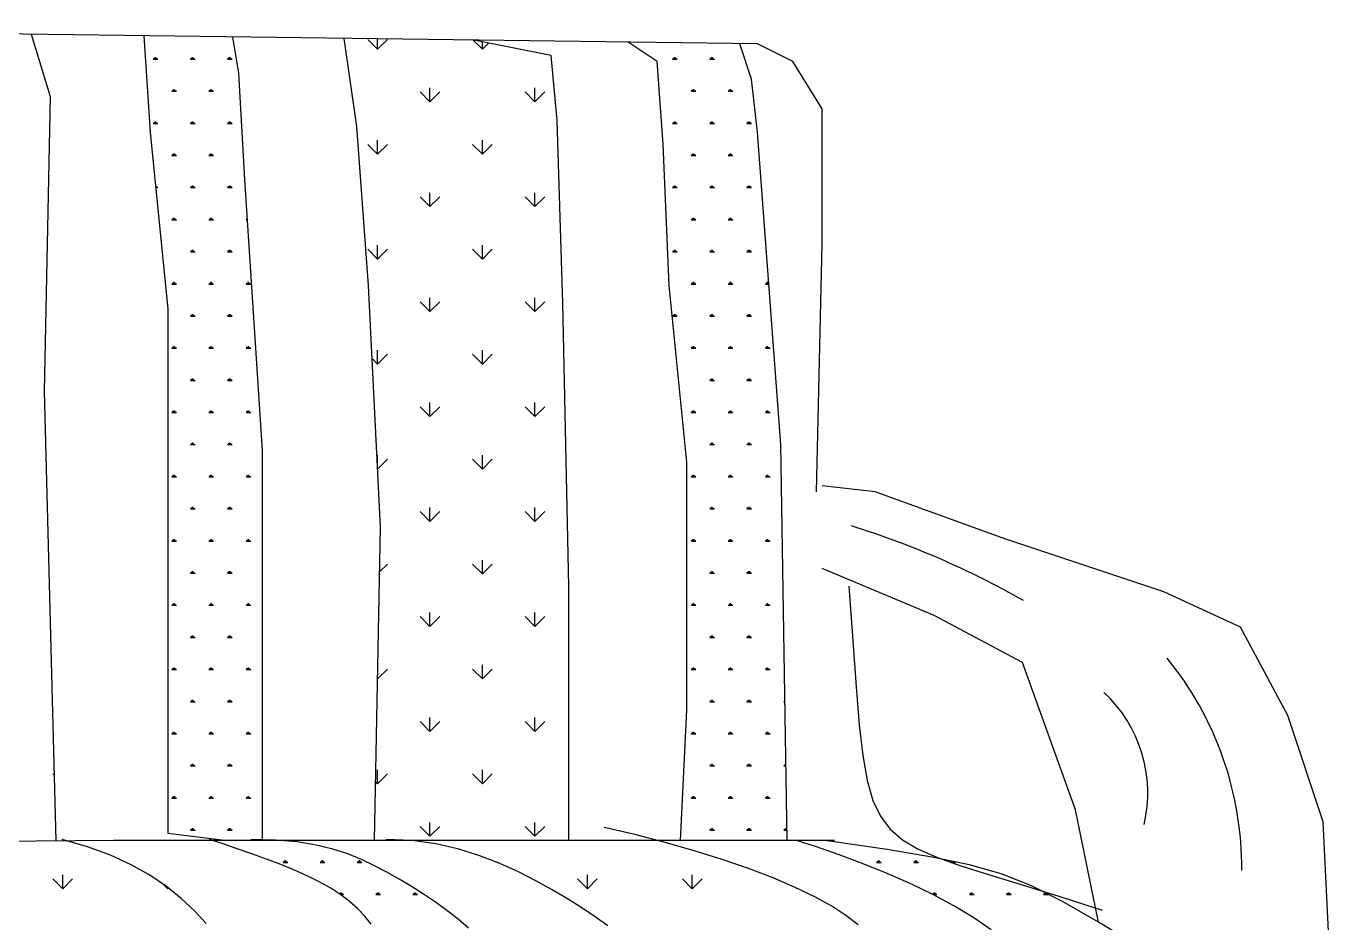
# Model space of a CAD drawing. Header units: millimetres. Extents: x 22852 to 54489, y 38200 to 53043.
# Drawn here: x 44131 to 44795, y 49183 to 49638 of the extents above; entities that cross this region are included whole.
import ezdxf

# ---------------------------------------------------------------- set-up
doc = ezdxf.new("R2010")
doc.units = ezdxf.units.MM

# ---------------------------------------------------------------- blocks, each defined once
blk = doc.blocks.new('A$C01252605')
for p, q in [((1366.46, 698.17), (792.95, 705.65)), ((1067.24, 675.73), (1059.3, 702.18)), ((1109.63, 660.77), (1106.91, 701.56)), ((1147.03, 685.71), (1144.47, 701.07)), ((1196.9, 663.27), (1191.59, 700.45)), ((1205.68, 695.89), (1201.52, 700.05)), ((1205.68, 695.89), (1205.68, 700.27)), ((1205.68, 695.89), (1209.85, 700.05)), ((1250.09, 695.89), (1246.23, 699.74)), ((1279.19, 693.19), (1246.43, 699.74)), ((1250.09, 695.89), (1250.09, 699.01)), ((1250.09, 695.89), (1252.68, 698.49)), ((1324.07, 690.69), (1311.78, 698.89)), ((1363.97, 683.21), (1358.98, 698.17)), ((1381.43, 690.69), (1366.46, 698.17)), ((1111.53, 691.6), (1111.53, 692.39)), ((1111.78, 691.6), (1111.78, 692.58)), ((1112.02, 691.6), (1112.02, 692.39)), ((1127.23, 691.6), (1127.23, 692.39)), ((1127.48, 691.6), (1127.48, 692.58)), ((1127.72, 691.6), (1127.72, 692.39)), ((1142.93, 691.6), (1142.93, 692.39)), ((1143.17, 691.6), (1143.17, 692.58)), ((1143.42, 691.6), (1143.42, 692.39)), ((1281.68, 665.76), (1279.19, 693.19)), ((1331.31, 691.6), (1331.31, 692.39)), ((1331.56, 691.6), (1331.56, 692.58)), ((1331.8, 691.6), (1331.8, 692.39)), ((1347.01, 691.6), (1347.01, 692.39)), ((1347.26, 691.6), (1347.26, 692.58)), ((1347.5, 691.6), (1347.5, 692.39)), ((1112.76, 691.59), (1110.8, 691.59)), ((1111.29, 691.6), (1110.97, 692.14)), ((1112.27, 691.59), (1112.59, 692.14)), ((1128.46, 691.59), (1126.49, 691.59)), ((1126.98, 691.6), (1126.67, 692.14)), ((1127.97, 691.59), (1128.29, 692.14)), ((1144.16, 691.59), (1142.19, 691.59)), ((1142.68, 691.6), (1142.37, 692.14)), ((1143.67, 691.59), (1143.98, 692.14)), ((1326.57, 655.78), (1324.07, 690.69)), ((1332.54, 691.59), (1330.58, 691.59)), ((1331.07, 691.6), (1330.75, 692.14)), ((1332.05, 691.59), (1332.37, 692.14)), ((1348.24, 691.59), (1346.28, 691.59)), ((1346.77, 691.6), (1346.45, 692.14)), ((1347.75, 691.59), (1348.07, 692.14)), ((1393.89, 670.75), (1381.43, 690.69)), ((1149.53, 640.82), (1147.03, 685.71)), ((1366.46, 660.77), (1363.97, 683.21)), ((1064.74, 551.06), (1067.24, 675.73)), ((1120.61, 677.99), (1118.65, 677.99)), ((1119.14, 678), (1118.82, 678.54)), ((1119.38, 678.01), (1119.38, 678.79)), ((1119.63, 678.01), (1119.63, 678.99)), ((1119.87, 678.01), (1119.87, 678.79)), ((1120.12, 678), (1120.44, 678.54)), ((1136.31, 677.99), (1134.34, 677.99)), ((1134.83, 678), (1134.52, 678.54)), ((1135.08, 678.01), (1135.08, 678.79)), ((1135.33, 678.01), (1135.33, 678.99)), ((1135.57, 678.01), (1135.57, 678.79)), ((1135.82, 678), (1136.13, 678.54)), ((1227.88, 673.69), (1223.72, 677.85)), ((1227.88, 673.69), (1227.88, 679.58)), ((1227.88, 673.69), (1232.05, 677.85)), ((1272.29, 673.69), (1268.12, 677.85)), ((1272.29, 673.69), (1272.29, 679.58)), ((1272.29, 673.69), (1276.45, 677.85)), ((1340.39, 677.99), (1338.43, 677.99)), ((1338.92, 678), (1338.6, 678.54)), ((1339.16, 678.01), (1339.16, 678.79)), ((1339.41, 678.01), (1339.41, 678.99)), ((1339.65, 678.01), (1339.65, 678.79)), ((1339.9, 678), (1340.22, 678.54)), ((1356.09, 677.99), (1354.12, 677.99)), ((1354.61, 678), (1354.3, 678.54)), ((1354.86, 678.01), (1354.86, 678.79)), ((1355.11, 678.01), (1355.11, 678.99)), ((1355.35, 678.01), (1355.35, 678.79)), ((1355.6, 678), (1355.92, 678.54)), ((1393.89, 613.4), (1393.89, 670.75)), ((1111.29, 664.4), (1110.97, 664.95)), ((1111.53, 664.41), (1111.53, 665.2)), ((1111.78, 664.41), (1111.78, 665.39)), ((1112.02, 664.41), (1112.02, 665.2)), ((1112.27, 664.4), (1112.59, 664.95)), ((1126.98, 664.4), (1126.67, 664.95)), ((1127.23, 664.41), (1127.23, 665.2)), ((1127.48, 664.41), (1127.48, 665.39)), ((1127.72, 664.41), (1127.72, 665.2)), ((1127.97, 664.4), (1128.29, 664.95)), ((1142.68, 664.4), (1142.37, 664.95)), ((1142.93, 664.41), (1142.93, 665.2)), ((1143.17, 664.41), (1143.17, 665.39)), ((1143.42, 664.41), (1143.42, 665.2)), ((1143.67, 664.4), (1143.98, 664.95)), ((1284.18, 588.46), (1281.68, 665.76)), ((1331.07, 664.4), (1330.75, 664.95)), ((1331.31, 664.41), (1331.31, 665.2)), ((1331.56, 664.41), (1331.56, 665.39)), ((1331.8, 664.41), (1331.8, 665.2)), ((1332.05, 664.4), (1332.37, 664.95)), ((1346.77, 664.4), (1346.45, 664.95)), ((1347.01, 664.41), (1347.01, 665.2)), ((1347.26, 664.41), (1347.26, 665.39)), ((1347.5, 664.41), (1347.5, 665.2)), ((1347.75, 664.4), (1348.07, 664.95)), ((1362.46, 664.4), (1362.15, 664.95)), ((1362.71, 664.41), (1362.71, 665.2)), ((1362.96, 664.41), (1362.96, 665.39)), ((1363.2, 664.41), (1363.2, 665.2)), ((1363.45, 664.4), (1363.76, 664.95)), ((1117.11, 585.97), (1109.63, 660.77)), ((1112.76, 664.4), (1110.8, 664.4)), ((1128.46, 664.4), (1126.49, 664.4)), ((1144.16, 664.4), (1142.19, 664.4)), ((1201.89, 595.94), (1196.9, 663.27)), ((1332.54, 664.4), (1330.58, 664.4)), ((1348.24, 664.4), (1346.28, 664.4)), ((1363.94, 664.4), (1361.97, 664.4)), ((1376.44, 528.62), (1366.46, 660.77)), ((1205.68, 651.49), (1201.52, 655.65)), ((1205.68, 651.49), (1205.68, 657.37)), ((1205.68, 651.49), (1209.85, 655.65)), ((1250.09, 651.49), (1245.92, 655.65)), ((1250.09, 651.49), (1250.09, 657.37)), ((1250.09, 651.49), (1254.25, 655.65)), ((1329.06, 595.94), (1326.57, 655.78)), ((1120.61, 650.8), (1118.65, 650.8)), ((1119.14, 650.81), (1118.82, 651.35)), ((1119.38, 650.82), (1119.38, 651.6)), ((1119.63, 650.82), (1119.63, 651.8)), ((1119.87, 650.82), (1119.87, 651.6)), ((1120.12, 650.81), (1120.44, 651.35)), ((1136.31, 650.8), (1134.34, 650.8)), ((1134.83, 650.81), (1134.52, 651.35)), ((1135.08, 650.82), (1135.08, 651.6)), ((1135.33, 650.82), (1135.33, 651.8)), ((1135.57, 650.82), (1135.57, 651.6)), ((1135.82, 650.81), (1136.13, 651.35)), ((1340.39, 650.8), (1338.43, 650.8)), ((1338.92, 650.81), (1338.6, 651.35)), ((1339.16, 650.82), (1339.16, 651.6)), ((1339.41, 650.82), (1339.41, 651.8)), ((1339.65, 650.82), (1339.65, 651.6)), ((1339.9, 650.81), (1340.22, 651.35)), ((1356.09, 650.8), (1354.12, 650.8)), ((1354.61, 650.81), (1354.3, 651.35)), ((1354.86, 650.82), (1354.86, 651.6)), ((1355.11, 650.82), (1355.11, 651.8)), ((1355.35, 650.82), (1355.35, 651.6)), ((1355.6, 650.81), (1355.92, 651.35)), ((1112.76, 637.21), (1111.99, 637.21)), ((1112.02, 637.22), (1112.02, 638.01)), ((1112.27, 637.21), (1112.59, 637.75)), ((1128.46, 637.21), (1126.49, 637.21)), ((1126.98, 637.21), (1126.67, 637.76)), ((1127.23, 637.22), (1127.23, 638.01)), ((1127.48, 637.22), (1127.48, 638.2)), ((1127.72, 637.22), (1127.72, 638.01)), ((1127.97, 637.21), (1128.29, 637.75)), ((1144.16, 637.21), (1142.19, 637.21)), ((1142.68, 637.21), (1142.37, 637.76)), ((1142.93, 637.22), (1142.93, 638.01)), ((1143.17, 637.22), (1143.17, 638.2)), ((1143.42, 637.22), (1143.42, 638.01)), ((1143.67, 637.21), (1143.98, 637.75)), ((1157.01, 526.12), (1149.53, 640.82)), ((1332.54, 637.21), (1330.58, 637.21)), ((1331.07, 637.21), (1330.75, 637.76)), ((1331.31, 637.22), (1331.31, 638.01)), ((1331.56, 637.22), (1331.56, 638.2)), ((1331.8, 637.22), (1331.8, 638.01)), ((1332.05, 637.21), (1332.37, 637.76)), ((1348.24, 637.21), (1346.28, 637.21)), ((1346.77, 637.21), (1346.45, 637.76)), ((1347.01, 637.22), (1347.01, 638.01)), ((1347.26, 637.22), (1347.26, 638.2)), ((1347.5, 637.22), (1347.5, 638.01)), ((1347.75, 637.21), (1348.07, 637.76)), ((1363.94, 637.21), (1361.97, 637.21)), ((1362.46, 637.21), (1362.15, 637.76)), ((1362.71, 637.22), (1362.71, 638.01)), ((1362.96, 637.22), (1362.96, 638.2)), ((1363.2, 637.22), (1363.2, 638.01)), ((1363.45, 637.21), (1363.76, 637.76)), ((1227.88, 629.29), (1223.72, 633.45)), ((1227.88, 629.29), (1227.88, 635.17)), ((1227.88, 629.29), (1232.05, 633.45)), ((1272.29, 629.29), (1268.12, 633.45)), ((1272.29, 629.29), (1272.29, 635.17)), ((1272.29, 629.29), (1276.45, 633.45)), ((1120.61, 623.61), (1118.65, 623.61)), ((1119.14, 623.62), (1118.82, 624.16)), ((1119.38, 623.63), (1119.38, 624.41)), ((1119.63, 623.63), (1119.63, 624.61)), ((1119.87, 623.63), (1119.87, 624.41)), ((1120.12, 623.62), (1120.44, 624.16)), ((1136.31, 623.61), (1134.34, 623.61)), ((1134.83, 623.62), (1134.52, 624.16)), ((1135.08, 623.63), (1135.08, 624.41)), ((1135.33, 623.63), (1135.33, 624.61)), ((1135.57, 623.63), (1135.57, 624.41)), ((1135.82, 623.62), (1136.13, 624.16)), ((1150.65, 623.61), (1150.04, 623.61)), ((1150.53, 623.62), (1150.22, 624.16)), ((1340.39, 623.61), (1338.43, 623.61)), ((1338.92, 623.62), (1338.6, 624.16)), ((1339.16, 623.62), (1339.16, 624.41)), ((1339.41, 623.62), (1339.41, 624.61)), ((1339.65, 623.62), (1339.65, 624.41)), ((1339.9, 623.62), (1340.22, 624.16)), ((1356.09, 623.61), (1354.12, 623.61)), ((1354.61, 623.62), (1354.3, 624.16)), ((1354.86, 623.62), (1354.86, 624.41)), ((1355.11, 623.62), (1355.11, 624.61)), ((1355.35, 623.62), (1355.35, 624.41)), ((1355.6, 623.62), (1355.92, 624.16)), ((1128.46, 610.02), (1126.49, 610.02)), ((1126.98, 610.02), (1126.67, 610.57)), ((1127.23, 610.03), (1127.23, 610.82)), ((1127.48, 610.03), (1127.48, 611.01)), ((1127.72, 610.03), (1127.72, 610.82)), ((1127.97, 610.02), (1128.29, 610.56)), ((1144.16, 610.02), (1142.19, 610.02)), ((1142.68, 610.02), (1142.37, 610.57)), ((1142.93, 610.03), (1142.93, 610.82)), ((1143.17, 610.03), (1143.17, 611.01)), ((1143.42, 610.03), (1143.42, 610.82)), ((1143.67, 610.02), (1143.98, 610.56)), ((1205.68, 607.09), (1201.52, 611.25)), ((1205.68, 607.08), (1205.68, 612.97)), ((1205.68, 607.09), (1209.85, 611.25)), ((1250.09, 607.09), (1245.92, 611.25)), ((1250.09, 607.08), (1250.09, 612.97)), ((1250.09, 607.09), (1254.25, 611.25)), ((1332.54, 610.02), (1330.58, 610.02)), ((1331.07, 610.02), (1330.75, 610.57)), ((1331.31, 610.03), (1331.31, 610.81)), ((1331.56, 610.03), (1331.56, 611.01)), ((1331.8, 610.03), (1331.8, 610.81)), ((1332.05, 610.02), (1332.37, 610.56)), ((1348.24, 610.02), (1346.28, 610.02)), ((1346.77, 610.02), (1346.45, 610.57)), ((1347.01, 610.03), (1347.01, 610.81)), ((1347.26, 610.03), (1347.26, 611.01)), ((1347.5, 610.03), (1347.5, 610.81)), ((1347.75, 610.02), (1348.07, 610.56)), ((1363.94, 610.02), (1361.97, 610.02)), ((1362.46, 610.02), (1362.15, 610.57)), ((1362.71, 610.03), (1362.71, 610.81)), ((1362.96, 610.03), (1362.96, 611.01)), ((1363.2, 610.03), (1363.2, 610.81)), ((1363.45, 610.02), (1363.76, 610.56)), ((1391.4, 508.67), (1393.89, 613.4)), ((1120.61, 596.42), (1118.65, 596.42)), ((1119.14, 596.43), (1118.82, 596.97)), ((1119.38, 596.43), (1119.38, 597.22)), ((1119.63, 596.43), (1119.63, 597.42)), ((1119.87, 596.43), (1119.87, 597.22)), ((1120.12, 596.42), (1120.44, 596.97)), ((1136.31, 596.42), (1134.34, 596.42)), ((1134.83, 596.43), (1134.52, 596.97)), ((1135.08, 596.43), (1135.08, 597.22)), ((1135.33, 596.43), (1135.33, 597.42)), ((1135.57, 596.43), (1135.57, 597.22)), ((1135.82, 596.42), (1136.13, 596.97)), ((1152.01, 596.42), (1150.04, 596.42)), ((1150.53, 596.43), (1150.22, 596.97)), ((1150.78, 596.43), (1150.78, 597.22)), ((1151.02, 596.43), (1151.02, 597.42)), ((1151.27, 596.43), (1151.27, 597.22)), ((1151.52, 596.42), (1151.83, 596.97)), ((1206.88, 493.71), (1201.89, 595.94)), ((1336.54, 521.14), (1329.06, 595.94)), ((1340.39, 596.42), (1338.43, 596.42)), ((1338.92, 596.43), (1338.6, 596.97)), ((1339.16, 596.43), (1339.16, 597.22)), ((1339.41, 596.43), (1339.41, 597.42)), ((1339.65, 596.43), (1339.65, 597.22)), ((1339.9, 596.43), (1340.22, 596.97)), ((1356.09, 596.42), (1354.12, 596.42)), ((1354.61, 596.43), (1354.3, 596.97)), ((1354.86, 596.43), (1354.86, 597.22)), ((1355.11, 596.43), (1355.11, 597.42)), ((1355.35, 596.43), (1355.35, 597.22)), ((1355.6, 596.43), (1355.92, 596.97)), ((1371.32, 596.42), (1369.82, 596.42)), ((1370.31, 596.43), (1370, 596.97)), ((1370.56, 596.43), (1370.56, 597.22)), ((1370.8, 596.43), (1370.8, 597.42)), ((1371.05, 596.43), (1371.05, 597.22)), ((1371.3, 596.43), (1371.32, 596.46)), ((1227.88, 584.89), (1223.72, 589.05)), ((1227.88, 584.88), (1227.88, 590.77)), ((1227.88, 584.89), (1232.05, 589.05)), ((1272.29, 584.89), (1268.12, 589.05)), ((1272.29, 584.88), (1272.29, 590.77)), ((1272.29, 584.89), (1276.45, 589.05)), ((1286.67, 468.77), (1284.18, 588.46)), ((1117.11, 478.75), (1117.11, 585.97)), ((1128.46, 582.83), (1126.49, 582.83)), ((1126.98, 582.83), (1126.67, 583.38)), ((1127.23, 582.84), (1127.23, 583.62)), ((1127.48, 582.84), (1127.48, 583.82)), ((1127.72, 582.84), (1127.72, 583.62)), ((1127.97, 582.83), (1128.29, 583.37)), ((1144.16, 582.83), (1142.19, 582.83)), ((1142.68, 582.83), (1142.37, 583.38)), ((1142.93, 582.84), (1142.93, 583.62)), ((1143.17, 582.84), (1143.17, 583.82)), ((1143.42, 582.84), (1143.42, 583.62)), ((1143.67, 582.83), (1143.98, 583.37)), ((1332.54, 582.83), (1330.58, 582.83)), ((1331.07, 582.83), (1330.75, 583.38)), ((1331.31, 582.84), (1331.31, 583.62)), ((1331.56, 582.84), (1331.56, 583.82)), ((1331.8, 582.84), (1331.8, 583.62)), ((1332.05, 582.83), (1332.37, 583.37)), ((1348.24, 582.83), (1346.28, 582.83)), ((1346.77, 582.83), (1346.45, 583.38)), ((1347.01, 582.84), (1347.01, 583.62)), ((1347.26, 582.84), (1347.26, 583.82)), ((1347.5, 582.84), (1347.5, 583.62)), ((1347.75, 582.83), (1348.07, 583.37)), ((1363.94, 582.83), (1361.97, 582.83)), ((1362.46, 582.83), (1362.15, 583.38)), ((1362.71, 582.84), (1362.71, 583.62)), ((1362.96, 582.84), (1362.96, 583.82)), ((1363.2, 582.84), (1363.2, 583.62)), ((1363.45, 582.83), (1363.76, 583.37)), ((1120.61, 569.23), (1118.65, 569.23)), ((1119.14, 569.24), (1118.82, 569.78)), ((1119.38, 569.24), (1119.38, 570.03)), ((1119.63, 569.24), (1119.63, 570.23)), ((1119.87, 569.24), (1119.87, 570.03)), ((1120.12, 569.23), (1120.44, 569.78)), ((1136.31, 569.23), (1134.34, 569.23)), ((1134.83, 569.24), (1134.52, 569.78)), ((1135.08, 569.24), (1135.08, 570.03)), ((1135.33, 569.24), (1135.33, 570.23)), ((1135.57, 569.24), (1135.57, 570.03)), ((1135.82, 569.23), (1136.13, 569.78)), ((1152.01, 569.23), (1150.04, 569.23)), ((1150.53, 569.24), (1150.22, 569.78)), ((1150.78, 569.24), (1150.78, 570.03)), ((1151.02, 569.24), (1151.02, 570.23)), ((1151.27, 569.24), (1151.27, 570.03)), ((1151.52, 569.23), (1151.83, 569.78)), ((1205.68, 562.68), (1203.4, 564.97)), ((1205.68, 562.68), (1205.68, 568.57)), ((1205.68, 562.68), (1209.85, 566.85)), ((1250.09, 562.68), (1245.92, 566.85)), ((1250.09, 562.68), (1250.09, 568.57)), ((1250.09, 562.68), (1254.25, 566.85)), ((1340.39, 569.23), (1338.43, 569.23)), ((1338.92, 569.24), (1338.6, 569.78)), ((1339.16, 569.24), (1339.16, 570.03)), ((1339.41, 569.24), (1339.41, 570.22)), ((1339.65, 569.24), (1339.65, 570.03)), ((1339.9, 569.23), (1340.22, 569.78)), ((1356.09, 569.23), (1354.12, 569.23)), ((1354.61, 569.24), (1354.3, 569.78)), ((1354.86, 569.24), (1354.86, 570.03)), ((1355.11, 569.24), (1355.11, 570.22)), ((1355.35, 569.24), (1355.35, 570.03)), ((1355.6, 569.23), (1355.92, 569.78)), ((1371.79, 569.23), (1369.82, 569.23)), ((1370.31, 569.24), (1370, 569.78)), ((1370.56, 569.24), (1370.56, 570.03)), ((1370.8, 569.24), (1370.8, 570.22)), ((1371.05, 569.24), (1371.05, 570.03)), ((1371.3, 569.23), (1371.61, 569.78)), ((1128.46, 555.64), (1126.49, 555.64)), ((1126.98, 555.64), (1126.67, 556.19)), ((1127.23, 555.65), (1127.23, 556.43)), ((1127.48, 555.65), (1127.48, 556.63)), ((1127.72, 555.65), (1127.72, 556.43)), ((1127.97, 555.64), (1128.29, 556.18)), ((1144.16, 555.64), (1142.19, 555.64)), ((1142.68, 555.64), (1142.37, 556.19)), ((1142.93, 555.65), (1142.93, 556.43)), ((1143.17, 555.65), (1143.17, 556.63)), ((1143.42, 555.65), (1143.42, 556.43)), ((1143.67, 555.64), (1143.98, 556.18)), ((1348.24, 555.64), (1346.28, 555.64)), ((1346.77, 555.64), (1346.45, 556.19)), ((1347.01, 555.65), (1347.01, 556.43)), ((1347.26, 555.65), (1347.26, 556.63)), ((1347.5, 555.65), (1347.5, 556.43)), ((1347.75, 555.64), (1348.07, 556.18)), ((1363.94, 555.64), (1361.97, 555.64)), ((1362.46, 555.64), (1362.15, 556.19)), ((1362.71, 555.65), (1362.71, 556.43)), ((1362.96, 555.65), (1362.96, 556.63)), ((1363.2, 555.65), (1363.2, 556.43)), ((1363.45, 555.64), (1363.76, 556.18)), ((1069.75, 360.89), (1064.74, 551.06)), ((1119.38, 542.05), (1119.38, 542.84)), ((1119.63, 542.05), (1119.63, 543.03)), ((1119.87, 542.05), (1119.87, 542.84)), ((1135.08, 542.05), (1135.08, 542.84)), ((1135.33, 542.05), (1135.33, 543.03)), ((1135.57, 542.05), (1135.57, 542.84)), ((1150.78, 542.05), (1150.78, 542.84)), ((1151.02, 542.05), (1151.02, 543.03)), ((1151.27, 542.05), (1151.27, 542.84)), ((1227.88, 540.48), (1223.72, 544.65)), ((1227.88, 540.48), (1227.88, 546.37)), ((1227.88, 540.48), (1232.05, 544.65)), ((1272.29, 540.48), (1268.12, 544.65)), ((1272.29, 540.48), (1272.29, 546.37)), ((1272.29, 540.48), (1276.45, 544.65)), ((1339.16, 542.05), (1339.16, 542.84)), ((1339.41, 542.05), (1339.41, 543.03)), ((1339.65, 542.05), (1339.65, 542.84)), ((1354.86, 542.05), (1354.86, 542.84)), ((1355.11, 542.05), (1355.11, 543.03)), ((1355.35, 542.05), (1355.35, 542.84)), ((1370.56, 542.05), (1370.56, 542.84)), ((1370.8, 542.05), (1370.8, 543.03)), ((1371.05, 542.05), (1371.05, 542.84)), ((1120.61, 542.04), (1118.65, 542.04)), ((1119.14, 542.05), (1118.82, 542.59)), ((1120.12, 542.04), (1120.44, 542.59)), ((1136.31, 542.04), (1134.34, 542.04)), ((1134.83, 542.05), (1134.52, 542.59)), ((1135.82, 542.04), (1136.13, 542.59)), ((1152.01, 542.04), (1150.04, 542.04)), ((1150.53, 542.05), (1150.22, 542.59)), ((1151.52, 542.04), (1151.83, 542.59)), ((1340.39, 542.04), (1338.43, 542.04)), ((1338.92, 542.05), (1338.6, 542.59)), ((1339.9, 542.04), (1340.22, 542.59)), ((1356.09, 542.04), (1354.12, 542.04)), ((1354.61, 542.05), (1354.3, 542.59)), ((1355.6, 542.04), (1355.92, 542.59)), ((1371.79, 542.04), (1369.82, 542.04)), ((1370.31, 542.05), (1370, 542.59)), ((1371.3, 542.04), (1371.61, 542.59)), ((1128.46, 528.44), (1126.49, 528.44)), ((1126.98, 528.45), (1126.67, 528.99)), ((1127.23, 528.46), (1127.23, 529.24)), ((1127.48, 528.46), (1127.48, 529.44)), ((1127.72, 528.46), (1127.72, 529.24)), ((1127.97, 528.45), (1128.29, 528.99)), ((1144.16, 528.44), (1142.19, 528.44)), ((1142.68, 528.45), (1142.37, 528.99)), ((1142.93, 528.46), (1142.93, 529.24)), ((1143.17, 528.46), (1143.17, 529.44)), ((1143.42, 528.46), (1143.42, 529.24)), ((1143.67, 528.45), (1143.98, 528.99)), ((1348.24, 528.44), (1346.28, 528.44)), ((1346.77, 528.45), (1346.45, 528.99)), ((1347.01, 528.46), (1347.01, 529.24)), ((1347.26, 528.46), (1347.26, 529.44)), ((1347.5, 528.46), (1347.5, 529.24)), ((1347.75, 528.45), (1348.07, 528.99)), ((1363.94, 528.44), (1361.97, 528.44)), ((1362.46, 528.45), (1362.15, 528.99)), ((1362.71, 528.46), (1362.71, 529.24)), ((1362.96, 528.46), (1362.96, 529.44)), ((1363.2, 528.46), (1363.2, 529.24)), ((1363.45, 528.45), (1363.76, 528.99)), ((1379.02, 361.07), (1376.44, 528.62)), ((1157.01, 361.07), (1157.01, 526.12)), ((1205.68, 518.28), (1205.68, 524.17)), ((1205.68, 518.28), (1209.85, 522.44)), ((1250.09, 518.28), (1245.92, 522.44)), ((1250.09, 518.28), (1250.09, 524.17)), ((1250.09, 518.28), (1254.25, 522.44)), ((1336.54, 416.41), (1336.54, 521.14)), ((1119.14, 514.86), (1118.82, 515.4)), ((1119.38, 514.86), (1119.38, 515.65)), ((1119.63, 514.86), (1119.63, 515.84)), ((1119.87, 514.86), (1119.87, 515.65)), ((1120.12, 514.85), (1120.44, 515.4)), ((1134.83, 514.86), (1134.52, 515.4)), ((1135.08, 514.86), (1135.08, 515.65)), ((1135.33, 514.86), (1135.33, 515.84)), ((1135.57, 514.86), (1135.57, 515.65)), ((1135.82, 514.85), (1136.13, 515.4)), ((1150.53, 514.86), (1150.22, 515.4)), ((1150.78, 514.86), (1150.78, 515.65)), ((1151.02, 514.86), (1151.02, 515.84)), ((1151.27, 514.86), (1151.27, 515.65)), ((1151.52, 514.85), (1151.83, 515.4)), ((1205.68, 518.28), (1205.68, 518.29)), ((1338.92, 514.86), (1338.6, 515.4)), ((1339.16, 514.86), (1339.16, 515.65)), ((1339.41, 514.86), (1339.41, 515.84)), ((1339.65, 514.86), (1339.65, 515.65)), ((1339.9, 514.85), (1340.22, 515.4)), ((1354.61, 514.86), (1354.3, 515.4)), ((1354.86, 514.86), (1354.86, 515.65)), ((1355.11, 514.86), (1355.11, 515.84)), ((1355.35, 514.86), (1355.35, 515.65)), ((1355.6, 514.85), (1355.92, 515.4)), ((1370.31, 514.86), (1370, 515.4)), ((1370.56, 514.86), (1370.56, 515.65)), ((1370.8, 514.86), (1370.8, 515.84)), ((1371.05, 514.86), (1371.05, 515.65)), ((1371.3, 514.85), (1371.61, 515.4)), ((1120.61, 514.85), (1118.65, 514.85)), ((1136.31, 514.85), (1134.34, 514.85)), ((1152.01, 514.85), (1150.04, 514.85)), ((1340.39, 514.85), (1338.43, 514.85)), ((1356.09, 514.85), (1354.12, 514.85)), ((1371.79, 514.85), (1369.82, 514.85)), ((1416.34, 508.67), (1393.89, 511.16)), ((1471.19, 488.72), (1416.34, 508.67)), ((1128.46, 501.25), (1126.49, 501.25)), ((1126.98, 501.26), (1126.67, 501.8)), ((1127.23, 501.27), (1127.23, 502.05)), ((1127.48, 501.27), (1127.48, 502.25)), ((1127.72, 501.27), (1127.72, 502.05)), ((1127.97, 501.26), (1128.29, 501.8)), ((1144.16, 501.25), (1142.19, 501.25)), ((1142.68, 501.26), (1142.37, 501.8)), ((1142.93, 501.27), (1142.93, 502.05)), ((1143.17, 501.27), (1143.17, 502.25)), ((1143.42, 501.27), (1143.42, 502.05)), ((1143.67, 501.26), (1143.98, 501.8)), ((1227.88, 496.08), (1223.72, 500.24)), ((1227.88, 496.08), (1227.88, 501.97)), ((1227.88, 496.08), (1232.05, 500.24)), ((1272.29, 496.08), (1268.12, 500.24)), ((1272.29, 496.08), (1272.29, 501.97)), ((1272.29, 496.08), (1276.45, 500.24)), ((1348.24, 501.25), (1346.28, 501.25)), ((1346.77, 501.26), (1346.45, 501.8)), ((1347.01, 501.27), (1347.01, 502.05)), ((1347.26, 501.27), (1347.26, 502.25)), ((1347.5, 501.27), (1347.5, 502.05)), ((1347.75, 501.26), (1348.07, 501.8)), ((1363.94, 501.25), (1361.97, 501.25)), ((1362.46, 501.26), (1362.15, 501.8)), ((1362.71, 501.27), (1362.71, 502.05)), ((1362.96, 501.27), (1362.96, 502.25)), ((1363.2, 501.27), (1363.2, 502.05)), ((1363.45, 501.26), (1363.76, 501.8)), ((1204.37, 361.07), (1206.88, 493.71)), ((1120.61, 487.66), (1118.65, 487.66)), ((1119.14, 487.66), (1118.82, 488.21)), ((1119.38, 487.67), (1119.38, 488.46)), ((1119.63, 487.67), (1119.63, 488.65)), ((1119.87, 487.67), (1119.87, 488.46)), ((1120.12, 487.66), (1120.44, 488.21)), ((1136.31, 487.66), (1134.34, 487.66)), ((1134.83, 487.66), (1134.52, 488.21)), ((1135.08, 487.67), (1135.08, 488.46)), ((1135.33, 487.67), (1135.33, 488.65)), ((1135.57, 487.67), (1135.57, 488.46)), ((1135.82, 487.66), (1136.13, 488.21)), ((1152.01, 487.66), (1150.04, 487.66)), ((1150.53, 487.66), (1150.22, 488.21)), ((1150.78, 487.67), (1150.78, 488.46)), ((1151.02, 487.67), (1151.02, 488.65)), ((1151.27, 487.67), (1151.27, 488.46)), ((1151.52, 487.66), (1151.83, 488.21)), ((1340.39, 487.66), (1338.43, 487.66)), ((1338.92, 487.66), (1338.6, 488.21)), ((1339.16, 487.67), (1339.16, 488.46)), ((1339.41, 487.67), (1339.41, 488.65)), ((1339.65, 487.67), (1339.65, 488.46)), ((1339.9, 487.66), (1340.22, 488.21)), ((1356.09, 487.66), (1354.12, 487.66)), ((1354.61, 487.66), (1354.3, 488.21)), ((1354.86, 487.67), (1354.86, 488.46)), ((1355.11, 487.67), (1355.11, 488.65)), ((1355.35, 487.67), (1355.35, 488.46)), ((1355.6, 487.66), (1355.92, 488.21)), ((1371.79, 487.66), (1369.82, 487.66)), ((1370.31, 487.66), (1370, 488.21)), ((1370.56, 487.67), (1370.56, 488.46)), ((1370.8, 487.67), (1370.8, 488.65)), ((1371.05, 487.67), (1371.05, 488.46)), ((1371.3, 487.66), (1371.61, 488.21)), ((1538.52, 466.28), (1471.19, 488.72)), ((1117.11, 364.05), (1117.11, 478.75)), ((1206.52, 474.72), (1209.85, 478.04)), ((1250.09, 473.88), (1245.92, 478.04)), ((1250.09, 473.88), (1250.09, 479.76)), ((1250.09, 473.88), (1254.25, 478.04)), ((1128.46, 474.06), (1126.49, 474.06)), ((1126.98, 474.07), (1126.67, 474.61)), ((1127.23, 474.08), (1127.23, 474.86)), ((1127.48, 474.08), (1127.48, 475.06)), ((1127.72, 474.08), (1127.72, 474.86)), ((1127.97, 474.07), (1128.29, 474.61)), ((1144.16, 474.06), (1142.19, 474.06)), ((1142.68, 474.07), (1142.37, 474.61)), ((1142.93, 474.08), (1142.93, 474.86)), ((1143.17, 474.08), (1143.17, 475.06)), ((1143.42, 474.08), (1143.42, 474.86)), ((1143.67, 474.07), (1143.98, 474.61)), ((1348.24, 474.06), (1346.28, 474.06)), ((1346.77, 474.07), (1346.45, 474.61)), ((1347.01, 474.08), (1347.01, 474.86)), ((1347.26, 474.08), (1347.26, 475.06)), ((1347.5, 474.08), (1347.5, 474.86)), ((1347.75, 474.07), (1348.07, 474.61)), ((1363.94, 474.06), (1361.97, 474.06)), ((1362.46, 474.07), (1362.15, 474.61)), ((1362.71, 474.08), (1362.71, 474.86)), ((1362.96, 474.08), (1362.96, 475.06)), ((1363.2, 474.08), (1363.2, 474.86)), ((1363.45, 474.07), (1363.76, 474.61)), ((1441.27, 456.31), (1393.89, 476.25)), ((1286.67, 361.07), (1286.67, 468.77)), ((1405.16, 468.77), (1406.83, 445.56)), ((1570.94, 451.32), (1538.52, 466.28)), ((1120.61, 460.47), (1118.65, 460.47)), ((1119.14, 460.47), (1118.82, 461.02)), ((1119.38, 460.48), (1119.38, 461.27)), ((1119.63, 460.48), (1119.63, 461.46)), ((1119.87, 460.48), (1119.87, 461.27)), ((1120.12, 460.47), (1120.44, 461.01)), ((1136.31, 460.47), (1134.34, 460.47)), ((1134.83, 460.47), (1134.52, 461.02)), ((1135.08, 460.48), (1135.08, 461.27)), ((1135.33, 460.48), (1135.33, 461.46)), ((1135.57, 460.48), (1135.57, 461.27)), ((1135.82, 460.47), (1136.13, 461.01)), ((1152.01, 460.47), (1150.04, 460.47)), ((1150.53, 460.47), (1150.22, 461.02)), ((1150.78, 460.48), (1150.78, 461.27)), ((1151.02, 460.48), (1151.02, 461.46)), ((1151.27, 460.48), (1151.27, 461.27)), ((1151.52, 460.47), (1151.83, 461.01)), ((1340.39, 460.47), (1338.43, 460.47)), ((1338.92, 460.47), (1338.6, 461.02)), ((1339.16, 460.48), (1339.16, 461.27)), ((1339.41, 460.48), (1339.41, 461.46)), ((1339.65, 460.48), (1339.65, 461.27)), ((1339.9, 460.47), (1340.22, 461.02)), ((1356.09, 460.47), (1354.12, 460.47)), ((1354.61, 460.47), (1354.3, 461.02)), ((1354.86, 460.48), (1354.86, 461.27)), ((1355.11, 460.48), (1355.11, 461.46)), ((1355.35, 460.48), (1355.35, 461.27)), ((1355.6, 460.47), (1355.92, 461.02)), ((1371.79, 460.47), (1369.82, 460.47)), ((1370.31, 460.47), (1370, 461.02)), ((1370.56, 460.48), (1370.56, 461.27)), ((1370.8, 460.48), (1370.8, 461.46)), ((1371.05, 460.48), (1371.05, 461.27)), ((1371.3, 460.47), (1371.61, 461.02)), ((1227.88, 451.68), (1223.72, 455.84)), ((1227.88, 451.68), (1227.88, 457.56)), ((1227.88, 451.68), (1232.05, 455.84)), ((1272.29, 451.68), (1268.12, 455.84)), ((1272.29, 451.68), (1272.29, 457.56)), ((1272.29, 451.68), (1276.45, 455.84)), ((1478.67, 436.36), (1441.27, 456.31)), ((1590.88, 413.92), (1570.94, 451.32)), ((1128.46, 446.87), (1126.49, 446.87)), ((1126.98, 446.88), (1126.67, 447.42)), ((1127.23, 446.89), (1127.23, 447.67)), ((1127.48, 446.89), (1127.48, 447.87)), ((1127.72, 446.89), (1127.72, 447.67)), ((1127.97, 446.88), (1128.29, 447.42)), ((1144.16, 446.87), (1142.19, 446.87)), ((1142.68, 446.88), (1142.37, 447.42)), ((1142.93, 446.89), (1142.93, 447.67)), ((1143.17, 446.89), (1143.17, 447.87)), ((1143.42, 446.89), (1143.42, 447.67)), ((1143.67, 446.88), (1143.98, 447.42)), ((1348.24, 446.87), (1346.28, 446.87)), ((1346.77, 446.88), (1346.45, 447.42)), ((1347.01, 446.88), (1347.01, 447.67)), ((1347.26, 446.88), (1347.26, 447.87)), ((1347.5, 446.88), (1347.5, 447.67)), ((1347.75, 446.88), (1348.07, 447.42)), ((1363.94, 446.87), (1361.97, 446.87)), ((1362.46, 446.88), (1362.15, 447.42)), ((1362.71, 446.88), (1362.71, 447.67)), ((1362.96, 446.88), (1362.96, 447.87)), ((1363.2, 446.88), (1363.2, 447.67)), ((1363.45, 446.88), (1363.76, 447.42)), ((1377.7, 446.87), (1377.67, 446.87)), ((1406.83, 445.56), (1408.24, 426.14)), ((1120.61, 433.28), (1118.65, 433.28)), ((1119.14, 433.28), (1118.82, 433.83)), ((1119.38, 433.29), (1119.38, 434.08)), ((1119.63, 433.29), (1119.63, 434.27)), ((1119.87, 433.29), (1119.87, 434.08)), ((1120.12, 433.28), (1120.44, 433.82)), ((1136.31, 433.28), (1134.34, 433.28)), ((1134.83, 433.28), (1134.52, 433.83)), ((1135.08, 433.29), (1135.08, 434.08)), ((1135.33, 433.29), (1135.33, 434.27)), ((1135.57, 433.29), (1135.57, 434.08)), ((1135.82, 433.28), (1136.13, 433.82)), ((1152.01, 433.28), (1150.04, 433.28)), ((1150.53, 433.28), (1150.22, 433.83)), ((1150.78, 433.29), (1150.78, 434.08)), ((1151.02, 433.29), (1151.02, 434.27)), ((1151.27, 433.29), (1151.27, 434.08)), ((1151.52, 433.28), (1151.83, 433.82)), ((1205.68, 429.48), (1209.85, 433.64)), ((1250.09, 429.48), (1245.92, 433.64)), ((1250.09, 429.48), (1250.09, 435.36)), ((1250.09, 429.48), (1254.25, 433.64)), ((1340.39, 433.28), (1338.43, 433.28)), ((1338.92, 433.28), (1338.6, 433.83)), ((1339.16, 433.29), (1339.16, 434.07)), ((1339.41, 433.29), (1339.41, 434.27)), ((1339.65, 433.29), (1339.65, 434.07)), ((1339.9, 433.28), (1340.22, 433.82)), ((1356.09, 433.28), (1354.12, 433.28)), ((1354.61, 433.28), (1354.3, 433.83)), ((1354.86, 433.29), (1354.86, 434.07)), ((1355.11, 433.29), (1355.11, 434.27)), ((1355.35, 433.29), (1355.35, 434.07)), ((1355.6, 433.28), (1355.92, 433.82)), ((1371.79, 433.28), (1369.82, 433.28)), ((1370.31, 433.28), (1370, 433.83)), ((1370.56, 433.29), (1370.56, 434.07)), ((1370.8, 433.29), (1370.8, 434.27)), ((1371.05, 433.29), (1371.05, 434.07)), ((1371.3, 433.28), (1371.61, 433.82)), ((1501.12, 374.02), (1478.67, 436.36)), ((1205.68, 429.48), (1205.67, 429.49)), ((1205.68, 429.48), (1205.68, 430.47)), ((1408.24, 426.14), (1409.59, 410.1)), ((1128.46, 419.68), (1126.49, 419.68)), ((1126.98, 419.69), (1126.67, 420.23)), ((1127.23, 419.69), (1127.23, 420.48)), ((1127.48, 419.69), (1127.48, 420.68)), ((1127.72, 419.69), (1127.72, 420.48)), ((1127.97, 419.68), (1128.29, 420.23)), ((1144.16, 419.68), (1142.19, 419.68)), ((1142.68, 419.69), (1142.37, 420.23)), ((1142.93, 419.69), (1142.93, 420.48)), ((1143.17, 419.69), (1143.17, 420.68)), ((1143.42, 419.69), (1143.42, 420.48)), ((1143.67, 419.68), (1143.98, 420.23)), ((1333.91, 361.07), (1336.54, 416.41)), ((1348.24, 419.68), (1346.28, 419.68)), ((1346.77, 419.69), (1346.45, 420.23)), ((1347.01, 419.69), (1347.01, 420.48)), ((1347.26, 419.69), (1347.26, 420.68)), ((1347.5, 419.69), (1347.5, 420.48)), ((1347.75, 419.69), (1348.07, 420.23)), ((1363.94, 419.68), (1361.97, 419.68)), ((1362.46, 419.69), (1362.15, 420.23)), ((1362.71, 419.69), (1362.71, 420.48)), ((1362.96, 419.69), (1362.96, 420.68)), ((1363.2, 419.69), (1363.2, 420.48)), ((1363.45, 419.69), (1363.76, 420.23)), ((1378.11, 419.68), (1377.67, 419.68)), ((1378.11, 419.77), (1377.85, 420.23)), ((1227.88, 407.28), (1223.72, 411.44)), ((1227.88, 407.27), (1227.88, 413.16)), ((1227.88, 407.28), (1232.05, 411.44)), ((1272.29, 407.28), (1268.12, 411.44)), ((1272.29, 407.27), (1272.29, 413.16)), ((1272.29, 407.28), (1276.45, 411.44)), ((1409.59, 410.1), (1411.08, 397.01)), ((1605.84, 369.03), (1590.88, 413.92)), ((1120.61, 406.09), (1118.65, 406.09)), ((1119.14, 406.09), (1118.82, 406.64)), ((1119.38, 406.1), (1119.38, 406.88)), ((1119.63, 406.1), (1119.63, 407.08)), ((1119.87, 406.1), (1119.87, 406.88)), ((1120.12, 406.09), (1120.44, 406.63)), ((1136.31, 406.09), (1134.34, 406.09)), ((1134.83, 406.09), (1134.52, 406.64)), ((1135.08, 406.1), (1135.08, 406.88)), ((1135.33, 406.1), (1135.33, 407.08)), ((1135.57, 406.1), (1135.57, 406.88)), ((1135.82, 406.09), (1136.13, 406.63)), ((1152.01, 406.09), (1150.04, 406.09)), ((1150.53, 406.09), (1150.22, 406.64)), ((1150.78, 406.1), (1150.78, 406.88)), ((1151.02, 406.1), (1151.02, 407.08)), ((1151.27, 406.1), (1151.27, 406.88)), ((1151.52, 406.09), (1151.83, 406.63)), ((1340.39, 406.09), (1338.43, 406.09)), ((1338.92, 406.09), (1338.6, 406.64)), ((1339.16, 406.1), (1339.16, 406.88)), ((1339.41, 406.1), (1339.41, 407.08)), ((1339.65, 406.1), (1339.65, 406.88)), ((1339.9, 406.09), (1340.22, 406.63)), ((1356.09, 406.09), (1354.12, 406.09)), ((1354.61, 406.09), (1354.3, 406.64)), ((1354.86, 406.1), (1354.86, 406.88)), ((1355.11, 406.1), (1355.11, 407.08)), ((1355.35, 406.1), (1355.35, 406.88)), ((1355.6, 406.09), (1355.92, 406.63)), ((1371.79, 406.09), (1369.82, 406.09)), ((1370.31, 406.09), (1370, 406.64)), ((1370.56, 406.1), (1370.56, 406.88)), ((1370.8, 406.1), (1370.8, 407.08)), ((1371.05, 406.1), (1371.05, 406.88)), ((1371.3, 406.09), (1371.61, 406.63)), ((1127.23, 392.5), (1127.23, 393.29)), ((1127.48, 392.5), (1127.48, 393.49)), ((1127.72, 392.5), (1127.72, 393.29)), ((1142.93, 392.5), (1142.93, 393.29)), ((1143.17, 392.5), (1143.17, 393.49)), ((1143.42, 392.5), (1143.42, 393.29)), ((1347.01, 392.5), (1347.01, 393.29)), ((1347.26, 392.5), (1347.26, 393.48)), ((1347.5, 392.5), (1347.5, 393.29)), ((1362.71, 392.5), (1362.71, 393.29)), ((1362.96, 392.5), (1362.96, 393.48)), ((1363.2, 392.5), (1363.2, 393.29)), ((1378.41, 392.5), (1378.41, 393.29)), ((1411.08, 397.01), (1412.93, 386.46)), ((1069.02, 388.53), (1068.31, 389.24)), ((1128.46, 392.49), (1126.49, 392.49)), ((1126.98, 392.5), (1126.67, 393.04)), ((1127.97, 392.49), (1128.29, 393.04)), ((1144.16, 392.49), (1142.19, 392.49)), ((1142.68, 392.5), (1142.37, 393.04)), ((1143.67, 392.49), (1143.98, 393.04)), ((1205.68, 385.07), (1205.68, 390.96)), ((1205.68, 385.08), (1209.85, 389.24)), ((1250.09, 385.08), (1245.92, 389.24)), ((1250.09, 385.07), (1250.09, 390.96)), ((1250.09, 385.08), (1254.25, 389.24)), ((1348.24, 392.49), (1346.28, 392.49)), ((1346.77, 392.5), (1346.45, 393.04)), ((1347.75, 392.49), (1348.07, 393.04)), ((1363.94, 392.49), (1361.97, 392.49)), ((1362.46, 392.5), (1362.15, 393.04)), ((1363.45, 392.49), (1363.76, 393.04)), ((1378.53, 392.49), (1377.67, 392.49)), ((1378.16, 392.5), (1377.85, 393.04)), ((1205.68, 385.08), (1204.84, 385.91)), ((1412.93, 386.46), (1415.33, 378.04)), ((1120.61, 378.9), (1118.65, 378.9)), ((1119.14, 378.9), (1118.82, 379.45)), ((1119.38, 378.91), (1119.38, 379.69)), ((1119.63, 378.91), (1119.63, 379.89)), ((1119.87, 378.91), (1119.87, 379.69)), ((1120.12, 378.9), (1120.44, 379.44)), ((1136.31, 378.9), (1134.34, 378.9)), ((1134.83, 378.9), (1134.52, 379.45)), ((1135.08, 378.91), (1135.08, 379.69)), ((1135.33, 378.91), (1135.33, 379.89)), ((1135.57, 378.91), (1135.57, 379.69)), ((1135.82, 378.9), (1136.13, 379.44)), ((1152.01, 378.9), (1150.04, 378.9)), ((1150.53, 378.9), (1150.22, 379.45)), ((1150.78, 378.91), (1150.78, 379.69)), ((1151.02, 378.91), (1151.02, 379.89)), ((1151.27, 378.91), (1151.27, 379.69)), ((1151.52, 378.9), (1151.83, 379.44)), ((1340.39, 378.9), (1338.43, 378.9)), ((1338.92, 378.9), (1338.6, 379.45)), ((1339.16, 378.91), (1339.16, 379.69)), ((1339.41, 378.91), (1339.41, 379.89)), ((1339.65, 378.91), (1339.65, 379.69)), ((1339.9, 378.9), (1340.22, 379.44)), ((1356.09, 378.9), (1354.12, 378.9)), ((1354.61, 378.9), (1354.3, 379.45)), ((1354.86, 378.91), (1354.86, 379.69)), ((1355.11, 378.91), (1355.11, 379.89)), ((1355.35, 378.91), (1355.35, 379.69)), ((1355.6, 378.9), (1355.92, 379.44)), ((1371.79, 378.9), (1369.82, 378.9)), ((1370.31, 378.9), (1370, 379.45)), ((1370.56, 378.91), (1370.56, 379.69)), ((1370.8, 378.91), (1370.8, 379.89)), ((1371.05, 378.91), (1371.05, 379.69)), ((1371.3, 378.9), (1371.61, 379.44)), ((1415.33, 378.04), (1418.49, 371.33)), ((1418.49, 371.33), (1422.62, 365.92)), ((1510.87, 326.49), (1501.12, 374.02)), ((1126.98, 365.31), (1126.67, 365.85)), ((1127.23, 365.31), (1127.23, 366.1)), ((1127.48, 365.31), (1127.48, 366.29)), ((1127.72, 365.31), (1127.72, 366.1)), ((1127.97, 365.3), (1128.29, 365.85)), ((1142.68, 365.31), (1142.37, 365.85)), ((1142.93, 365.31), (1142.93, 366.1)), ((1143.17, 365.31), (1143.17, 366.29)), ((1143.42, 365.31), (1143.42, 366.1)), ((1143.67, 365.3), (1143.98, 365.85)), ((1227.88, 362.87), (1223.72, 367.04)), ((1227.88, 362.87), (1227.88, 368.76)), ((1227.88, 362.87), (1232.05, 367.04)), ((1272.29, 362.87), (1268.12, 367.04)), ((1272.29, 362.87), (1272.29, 368.76)), ((1272.29, 362.87), (1276.45, 367.04)), ((1314.64, 363.57), (1301.63, 366.54)), ((1346.77, 365.31), (1346.45, 365.85)), ((1347.01, 365.31), (1347.01, 366.1)), ((1347.26, 365.31), (1347.26, 366.29)), ((1347.5, 365.31), (1347.5, 366.1)), ((1347.75, 365.3), (1348.07, 365.85)), ((1362.46, 365.31), (1362.15, 365.85)), ((1362.71, 365.31), (1362.71, 366.1)), ((1362.96, 365.31), (1362.96, 366.29)), ((1363.2, 365.31), (1363.2, 366.1)), ((1363.45, 365.3), (1363.76, 365.85)), ((1378.16, 365.31), (1377.85, 365.85)), ((1378.41, 365.31), (1378.41, 366.1)), ((1378.65, 365.31), (1378.65, 366.29)), ((1378.9, 365.31), (1378.9, 366.1)), ((1422.62, 365.92), (1427.9, 361.4)), ((1610.83, 269.3), (1605.84, 369.03)), ((1094.04, 361.07), (845.57, 359.25)), ((1082.93, 358.47), (1072.23, 361.55)), ((1357.13, 361.07), (1094.04, 361.07)), ((1140.91, 361.07), (1117.11, 364.05)), ((1128.46, 365.3), (1126.49, 365.3)), ((1140.33, 359.63), (1134.56, 361.55)), ((1144.16, 365.3), (1142.19, 365.3)), ((1162.51, 361.27), (1152.02, 361.55)), ((1171.68, 360.46), (1162.51, 361.27)), ((1179.71, 359.18), (1171.68, 360.46)), ((1220.25, 361.05), (1209.37, 361.55)), ((1230.46, 359.64), (1220.25, 361.05)), ((1327.4, 360.3), (1314.64, 363.57)), ((1339.75, 356.78), (1327.4, 360.3)), ((1348.24, 365.3), (1346.28, 365.3)), ((1399.15, 361.07), (1357.13, 361.07)), ((1363.94, 365.3), (1361.97, 365.3)), ((1378.95, 365.3), (1377.67, 365.3)), ((1391.04, 358.52), (1382.95, 361.07)), ((1421.33, 357.22), (1396, 361.01)), ((1427.9, 361.4), (1434.54, 357.49)), ((1092.64, 354.86), (1082.93, 358.47)), ((1101.41, 350.8), (1092.64, 354.86)), ((1146.34, 357.59), (1140.33, 359.63)), ((1152.48, 355.45), (1146.34, 357.59)), ((1158.64, 353.22), (1152.48, 355.45)), ((1186.8, 357.48), (1179.71, 359.18)), ((1193.14, 355.42), (1186.8, 357.48)), ((1198.92, 353.05), (1193.14, 355.42)), ((1240.03, 357.47), (1230.46, 359.64)), ((1249.01, 354.67), (1240.03, 357.47)), ((1257.42, 351.4), (1249.01, 354.67)), ((1351.58, 353.06), (1339.75, 356.78)), ((1401.03, 355.07), (1391.04, 358.52)), ((1411.22, 351.25), (1401.03, 355.07)), ((1441.07, 353.94), (1421.33, 357.22)), ((1434.54, 357.49), (1442.69, 353.92)), ((1109.29, 346.36), (1101.41, 350.8)), ((1164.72, 350.9), (1158.64, 353.22)), ((1170.59, 348.49), (1164.72, 350.9)), ((1167.7, 351.7), (1165.74, 351.7)), ((1166.23, 351.71), (1165.92, 352.25)), ((1166.48, 351.72), (1166.48, 352.5)), ((1166.72, 351.72), (1166.72, 352.7)), ((1166.97, 351.72), (1166.97, 352.5)), ((1167.22, 351.71), (1167.53, 352.25)), ((1183.4, 351.7), (1181.44, 351.7)), ((1181.93, 351.71), (1181.62, 352.25)), ((1182.18, 351.72), (1182.18, 352.5)), ((1182.42, 351.72), (1182.42, 352.7)), ((1182.67, 351.72), (1182.67, 352.5)), ((1182.92, 351.71), (1183.23, 352.25)), ((1199.1, 351.7), (1197.14, 351.7)), ((1197.63, 351.71), (1197.31, 352.25)), ((1197.87, 351.72), (1197.87, 352.5)), ((1198.12, 351.72), (1198.12, 352.7)), ((1198.36, 351.72), (1198.36, 352.5)), ((1198.62, 351.71), (1198.93, 352.25)), ((1204.34, 350.44), (1198.92, 353.05)), ((1209.58, 347.63), (1204.34, 350.44)), ((1265.3, 347.79), (1257.42, 351.4)), ((1362.73, 349.2), (1351.58, 353.06)), ((1373.08, 345.24), (1362.73, 349.2)), ((1421.4, 347.11), (1411.22, 351.25)), ((1418.88, 351.7), (1416.92, 351.7)), ((1417.41, 351.71), (1417.1, 352.25)), ((1417.65, 351.72), (1417.65, 352.5)), ((1417.9, 351.72), (1417.9, 352.7)), ((1418.15, 351.72), (1418.15, 352.5)), ((1418.4, 351.71), (1418.71, 352.25)), ((1434.58, 351.7), (1432.62, 351.7)), ((1433.11, 351.71), (1432.79, 352.25)), ((1433.35, 351.72), (1433.35, 352.5)), ((1433.6, 351.72), (1433.6, 352.7)), ((1433.84, 351.72), (1433.84, 352.5)), ((1434.09, 351.71), (1434.41, 352.25)), ((1456.78, 350.64), (1441.07, 353.94)), ((1442.69, 353.92), (1452.54, 350.41)), ((1450.28, 351.7), (1448.32, 351.7)), ((1448.81, 351.71), (1448.49, 352.25)), ((1449.05, 351.72), (1449.05, 352.27)), ((1449.3, 351.72), (1449.3, 352.21)), ((1449.54, 351.72), (1449.54, 352.16)), ((1449.79, 351.71), (1450, 352.07)), ((1452.54, 350.41), (1464.26, 346.7)), ((1470.05, 346.79), (1456.78, 350.64)), ((1072.48, 340.67), (1068.31, 344.84)), ((1072.48, 340.67), (1072.48, 346.56)), ((1072.48, 340.67), (1076.64, 344.84)), ((1116.35, 341.59), (1109.29, 346.36)), ((1176.16, 346.02), (1170.59, 348.49)), ((1181.32, 343.48), (1176.16, 346.02)), ((1185.97, 340.87), (1181.32, 343.48)), ((1214.8, 344.68), (1209.58, 347.63)), ((1220, 341.59), (1214.8, 344.68)), ((1272.68, 343.99), (1265.3, 347.79)), ((1279.61, 340.15), (1272.68, 343.99)), ((1294.49, 340.67), (1290.32, 344.84)), ((1294.49, 340.67), (1294.49, 346.56)), ((1294.49, 340.67), (1298.65, 344.84)), ((1338.89, 340.67), (1334.73, 344.84)), ((1338.89, 340.67), (1338.89, 346.56)), ((1338.89, 340.67), (1343.05, 344.84)), ((1382.47, 341.24), (1373.08, 345.24)), ((1431.38, 342.7), (1421.4, 347.11)), ((1464.26, 346.7), (1478.02, 342.51)), ((1482.44, 341.84), (1470.05, 346.79)), ((1116.88, 340.67), (1115.15, 342.41)), ((1122.63, 336.57), (1116.35, 341.59)), ((1116.88, 340.67), (1116.88, 341.17)), ((1116.88, 340.67), (1117.15, 340.95)), ((1190.15, 338.17), (1185.97, 340.87)), ((1189.51, 338.58), (1189.47, 338.66)), ((1190.03, 338.25), (1190.03, 338.91)), ((1193.89, 335.34), (1190.15, 338.17)), ((1191.25, 338.11), (1190.22, 338.11)), ((1190.27, 338.12), (1190.27, 339.1)), ((1190.52, 338.12), (1190.52, 338.91)), ((1190.77, 338.11), (1191.08, 338.66)), ((1206.95, 338.11), (1204.99, 338.11)), ((1205.48, 338.12), (1205.16, 338.66)), ((1205.72, 338.12), (1205.72, 338.91)), ((1205.97, 338.12), (1205.97, 339.1)), ((1206.21, 338.12), (1206.21, 338.91)), ((1206.46, 338.11), (1206.78, 338.66)), ((1225.14, 338.36), (1220, 341.59)), ((1222.65, 338.11), (1220.69, 338.11)), ((1221.18, 338.12), (1220.86, 338.66)), ((1221.42, 338.12), (1221.42, 338.91)), ((1221.67, 338.12), (1221.67, 339.1)), ((1221.91, 338.12), (1221.91, 338.91)), ((1222.16, 338.11), (1222.48, 338.66)), ((1230.18, 334.98), (1225.14, 338.36)), ((1286.1, 336.37), (1279.61, 340.15)), ((1390.78, 337.24), (1382.47, 341.24)), ((1383.29, 340.67), (1382.96, 341)), ((1383.29, 340.67), (1383.29, 340.84)), ((1383.29, 340.67), (1383.41, 340.79)), ((1440.95, 338.06), (1431.38, 342.7)), ((1440.96, 338.12), (1440.64, 338.66)), ((1442.43, 338.11), (1440.85, 338.11)), ((1449.92, 333.25), (1440.95, 338.06)), ((1441.2, 338.12), (1441.2, 338.91)), ((1441.45, 338.12), (1441.45, 339.1)), ((1441.69, 338.12), (1441.69, 338.91)), ((1441.94, 338.11), (1442.26, 338.66)), ((1458.13, 338.11), (1456.17, 338.11)), ((1456.66, 338.12), (1456.34, 338.66)), ((1456.9, 338.12), (1456.9, 338.91)), ((1457.15, 338.12), (1457.15, 339.1)), ((1457.39, 338.12), (1457.39, 338.91)), ((1457.64, 338.11), (1457.96, 338.66)), ((1473.83, 338.11), (1471.86, 338.11)), ((1472.35, 338.12), (1472.04, 338.66)), ((1472.6, 338.12), (1472.6, 338.91)), ((1472.85, 338.12), (1472.85, 339.1)), ((1473.09, 338.12), (1473.09, 338.91)), ((1473.34, 338.11), (1473.65, 338.66)), ((1478.02, 342.51), (1494, 337.58)), ((1495.52, 335.25), (1482.44, 341.84)), ((1489.53, 338.11), (1487.56, 338.11)), ((1488.05, 338.12), (1487.74, 338.66)), ((1488.3, 338.12), (1488.3, 338.89)), ((1488.54, 338.12), (1488.54, 338.77)), ((1488.79, 338.12), (1488.79, 338.64)), ((1489.04, 338.11), (1489.22, 338.43)), ((1128.2, 331.36), (1122.63, 336.57)), ((1197.24, 332.33), (1193.89, 335.34)), ((1200.25, 329.13), (1197.24, 332.33)), ((1235.06, 331.46), (1230.18, 334.98)), ((1292.17, 332.63), (1286.1, 336.37)), ((1297.85, 328.86), (1292.17, 332.63)), ((1397.9, 333.29), (1390.78, 337.24)), ((1403.94, 329.36), (1397.9, 333.29)), ((1458.1, 328.31), (1449.92, 333.25)), ((1494, 337.58), (1512.38, 331.63)), ((1510.87, 326.49), (1495.52, 335.25)), ((1133.11, 326.02), (1128.2, 331.36)), ((1202.97, 325.68), (1200.25, 329.13)), ((1239.76, 327.79), (1235.06, 331.46)), ((1244.24, 323.97), (1239.76, 327.79)), ((1303.14, 325.01), (1297.85, 328.86)), ((1409.04, 325.42), (1403.94, 329.36)), ((1465.33, 323.28), (1458.1, 328.31)), ((1530.06, 315.01), (1510.87, 326.49))]:
    blk.add_line(p, q)
for centre, radius, start, end in [((1297.08, 142.38), 368.34, 60.3834, 72.7604), ((1431.09, 349.61), 140.33, 359.5199, 39.1991), ((1473.74, 381.23), 57.94, 346.6708, 47.1851)]:
    blk.add_arc(centre, radius, start, end)

msp = doc.modelspace()

# ---------------------------------------------------------------- block references
at = {"xscale": 1.2, "yscale": 1.2, "zscale": 1.2}
msp.add_blockref('A$C01252605', (42862.39, 48791.51), dxfattribs=at)

doc.saveas('drawing.dxf')
